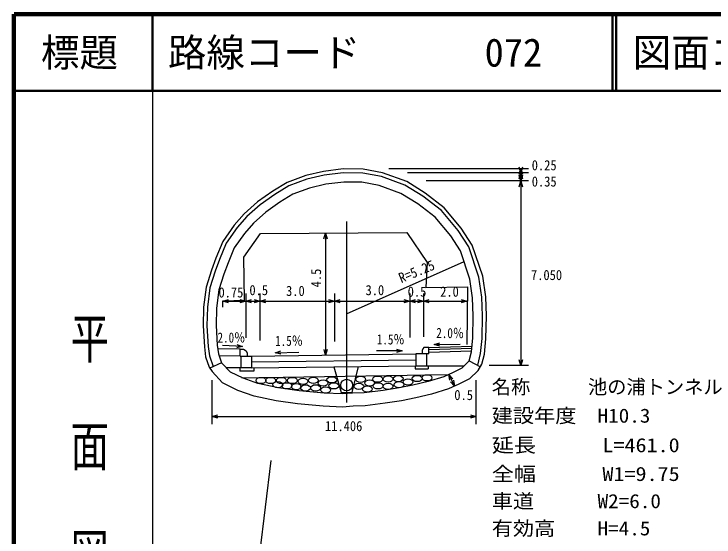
# Model space of a CAD drawing. Units: millimetres, scale not verified. Extents: x 40000 to 680000, y 20000 to 380000.
# Drawn here: x 40000 to 130944, y 312066 to 380000 of the extents above; entities that cross this region are included whole.
import ezdxf
from ezdxf.enums import TextEntityAlignment as Align

# ---------------------------------------------------------------- set-up
doc = ezdxf.new("R2010")
doc.units = ezdxf.units.MM
doc.header["$LTSCALE"] = 1000
for name, color, linetype, lineweight in [('M-BGD', 7, 'Continuous', 25), ('M-BMK-OTRS', 5, 'Continuous', 25), ('M-STR-HTXT', 7, 'Continuous', 13), ('M-TTL', 2, 'Continuous', 140), ('M-TTL-BAND', 7, 'Continuous', 25), ('M-TTL-LINE', 7, 'Continuous', 50)]:
    doc.layers.add(name, color=color, linetype=linetype, lineweight=lineweight)
doc.layers.add('M-TTL-TXT', color=7, linetype='Continuous')
doc.styles.add('@ＭＳ ゴシック', font='')
doc.styles.add('ＭＳ ゴシック', font='')
doc.styles.get('@ＭＳ ゴシック').set_extended_font_data('@MS Gothic')
doc.styles.get('ＭＳ ゴシック').set_extended_font_data('MS Gothic')

msp = doc.modelspace()

# ---------------------------------------------------------------- linework, layer by layer
at = {"layer": 'M-BGD'}
for p, q in [((80221, 359562), (77910, 359024)), ((82746, 359878), (80221, 359562)), ((82775, 359378), (80309, 359070)), ((85367, 359846), (82746, 359878)), ((85315, 359346), (82775, 359378)), ((87745, 358873), (85315, 359346)), ((87878, 359357), (85367, 359846)), ((91017, 358236), (87878, 359357)), ((88706, 359937), (106865, 359937)), ((106865, 359360), (91120, 359360)), ((105865, 359937), (105865, 359360)), ((105865, 359360), (105865, 358311)), ((77910, 359024), (75483, 358118)), ((78055, 358545), (75701, 357666)), ((80309, 359070), (78055, 358545)), ((90797, 357783), (87745, 358873)), ((75483, 358118), (73608, 356987)), ((75701, 357666), (73883, 356569)), ((80520, 357887), (78402, 357393)), ((82842, 358177), (80520, 357887)), ((85192, 358148), (82842, 358177)), ((87427, 357713), (85192, 358148)), ((90271, 356697), (87427, 357713)), ((93133, 356319), (90797, 357783)), ((93419, 356730), (91017, 358236)), ((106865, 358311), (93534, 358311)), ((105865, 358311), (105865, 334331)), ((73608, 356987), (71652, 355590)), ((73883, 356569), (71964, 355198)), ((76226, 356581), (74543, 355565)), ((78402, 357393), (76226, 356581)), ((92447, 355333), (90271, 356697)), ((95892, 354828), (93419, 356730)), ((95544, 354464), (93133, 356319)), ((71652, 355590), (69914, 354042)), ((71964, 355198), (70269, 353687)), ((74543, 355565), (72714, 354259)), ((94710, 353592), (92447, 355333)), ((98113, 352195), (95892, 354828)), ((69914, 354042), (68594, 352561)), ((72714, 354259), (71118, 352837)), ((97709, 351897), (95544, 354464)), ((70269, 353687), (68987, 352249)), ((83191, 353034), (83191, 329524)), ((96742, 351183), (94710, 353592)), ((68594, 352561), (67123, 350468)), ((68987, 352249), (67564, 350226)), ((71118, 352837), (69929, 351503)), ((99533, 349982), (98113, 352195)), ((69929, 351503), (68623, 349645)), ((80490, 351549), (80491, 335686)), ((97989, 349239), (96742, 351183)), ((99079, 349763), (97709, 351897)), ((67123, 350468), (66217, 348266)), ((67564, 350226), (66686, 348091)), ((68623, 349645), (67810, 347672)), ((99237, 345551), (97989, 349239)), ((100409, 345831), (99079, 349763)), ((100898, 345947), (99533, 349982)), ((66217, 348266), (65650, 346744)), ((66686, 348091), (66124, 346582)), ((67810, 347672), (67259, 346192)), ((83191, 341065), (98465, 347833)), ((65650, 346744), (64952, 344523)), ((66124, 346582), (65443, 344416)), ((67259, 346192), (66621, 344161)), ((100782, 343221), (100409, 345831)), ((101281, 343266), (100898, 345947)), ((99585, 343114), (99237, 345551)), ((64952, 344523), (64633, 341936)), ((65443, 344416), (65132, 341899)), ((66621, 344161), (66330, 341810)), ((70104, 343682), (70104, 337954)), ((71953, 343682), (71953, 337579)), ((81626, 343682), (81626, 337466)), ((91406, 343682), (91406, 337991)), ((93184, 343682), (93184, 338066)), ((99672, 340792), (99585, 343114)), ((100873, 340803), (100782, 343221)), ((101373, 340807), (101281, 343266)), ((67116, 342682), (70104, 342682)), ((70104, 342682), (71953, 342682)), ((71953, 342682), (81626, 342682)), ((81626, 342682), (91406, 342682)), ((91406, 342682), (93184, 342682)), ((93184, 342682), (98839, 342682)), ((64633, 341936), (64571, 339498)), ((65132, 341899), (65071, 339506)), ((66330, 341810), (66272, 339525)), ((99614, 337920), (99672, 340792)), ((100813, 337850), (100873, 340803)), ((101313, 337820), (101373, 340807)), ((64571, 339498), (64732, 336749)), ((65071, 339506), (65228, 336815)), ((66272, 339525), (66417, 336971)), ((99440, 336120), (99614, 337920)), ((100626, 335919), (100813, 337850)), ((101121, 335836), (101313, 337820)), ((64732, 336749), (64900, 335473)), ((65228, 336815), (65389, 335589)), ((66417, 336971), (66563, 335868)), ((69367, 336452), (66588, 336499)), ((69693, 336829), (67106, 336941)), ((93094, 336500), (93024, 336299)), ((93250, 336667), (93094, 336500)), ((93903, 336667), (93250, 336667)), ((93903, 336667), (99512, 336862)), ((93903, 335842), (93903, 336666)), ((93903, 336416), (99488, 336611)), ((94588, 337054), (97962, 337129)), ((65389, 335589), (65878, 334192)), ((66563, 335868), (66969, 334708)), ((69367, 335558), (66655, 335605)), ((69367, 335558), (69367, 336452)), ((69367, 336452), (69816, 336452)), ((69816, 336452), (70158, 336262)), ((70158, 336262), (70302, 335953)), ((70302, 335953), (70311, 335558)), ((70870, 335558), (92222, 335842)), ((73930, 336004), (77004, 336079)), ((90426, 336266), (87089, 336266)), ((93903, 335842), (92222, 335842)), ((92222, 335842), (92222, 334302)), ((93024, 336299), (93021, 335842)), ((93616, 334302), (93616, 335842)), ((93903, 336066), (99454, 336259)), ((99150, 334931), (99440, 336120)), ((100249, 334371), (100626, 335919)), ((100802, 334528), (101121, 335836)), ((64900, 335473), (65364, 334146)), ((66969, 334708), (65457, 333993)), ((68130, 333467), (66969, 334708)), ((69367, 335558), (70870, 335558)), ((69498, 334019), (69498, 335558)), ((70870, 335558), (70870, 334019)), ((92222, 335043), (70870, 334760)), ((99150, 334931), (98193, 334018)), ((99150, 334931), (100606, 334189)), ((65364, 334146), (65727, 333546)), ((69498, 334019), (67613, 334019)), ((69320, 334019), (69320, 333619)), ((70870, 334019), (69498, 334019)), ((70870, 334019), (92222, 334302)), ((71148, 334023), (71148, 333623)), ((81535, 334161), (82494, 330839)), ((83916, 330839), (84753, 334203)), ((92105, 334301), (92105, 333902)), ((92105, 333902), (93796, 333902)), ((92222, 334302), (93616, 334302)), ((93616, 334302), (98491, 334302)), ((93796, 334302), (93796, 333902)), ((98193, 334018), (97061, 333438)), ((100323, 333700), (100802, 334528)), ((106865, 334331), (101719, 334331)), ((67105, 332073), (65727, 333546)), ((69755, 332683), (68130, 333467)), ((71148, 333619), (69320, 333619)), ((69602, 332757), (96448, 333160)), ((95842, 332886), (93811, 332277)), ((97061, 333438), (95842, 332886)), ((96509, 333188), (97229, 331648)), ((100323, 333700), (99187, 332618)), ((65723, 332442), (65723, 326719)), ((69093, 331115), (67105, 332073)), ((71670, 331987), (69755, 332683)), ((74368, 331435), (71670, 331987)), ((93811, 332277), (91838, 331784)), ((99187, 332618), (97799, 331906)), ((100040, 326719), (100040, 332442)), ((71207, 330346), (69093, 331115)), ((77038, 331058), (74368, 331435)), ((80288, 330768), (77038, 331058)), ((87978, 331116), (85483, 330797)), ((90038, 331435), (87978, 331116)), ((91838, 331784), (90038, 331435)), ((96439, 331291), (94261, 330637)), ((97799, 331906), (96439, 331291)), ((74079, 329759), (71207, 330346)), ((82668, 330652), (80288, 330768)), ((82494, 330839), (83916, 330839)), ((83974, 330739), (82668, 330652)), ((85483, 330797), (83974, 330739)), ((94261, 330637), (92205, 330123)), ((76844, 329369), (74079, 329759)), ((80171, 329072), (76844, 329369)), ((88216, 329433), (85623, 329101)), ((90330, 329760), (88216, 329433)), ((92205, 330123), (90330, 329760)), ((82683, 328949), (80171, 329072)), ((84063, 329041), (82683, 328949)), ((85623, 329101), (84063, 329041)), ((65723, 327719), (100040, 327719))]:
    msp.add_line(p, q, dxfattribs=at)
for points in [[(105649, 359187), (105865, 359937), (106079, 359187)], [(105649, 358610), (105865, 359360), (106079, 358610)], [(106080, 360110), (105865, 359360), (105651, 360110)], [(106080, 359061), (105865, 358311), (105651, 359061)], [(105649, 357561), (105865, 358311), (106079, 357561)], [(67116, 341900), (67116, 342753), (69926, 342825), (69855, 348408), (72024, 351502), (91050, 351609), (93682, 347732), (93504, 344460), (98910, 344567), (98839, 337063)], [(80274, 350799), (80490, 351549), (80704, 350799)], [(67866, 342467), (67116, 342682), (67866, 342896)], [(69354, 342898), (70104, 342682), (69354, 342469)], [(70854, 342467), (70104, 342682), (70854, 342896)], [(71203, 342898), (71953, 342682), (71203, 342469)], [(72703, 342467), (71953, 342682), (72703, 342896)], [(80876, 342898), (81626, 342682), (80876, 342469)], [(82376, 342467), (81626, 342682), (82376, 342896)], [(90656, 342898), (91406, 342682), (90656, 342469)], [(92156, 342467), (91406, 342682), (92156, 342896)], [(92434, 342898), (93184, 342682), (92434, 342469)], [(93934, 342467), (93184, 342682), (93934, 342896)], [(98089, 342898), (98839, 342682), (98089, 342469)], [(68953, 337077), (69693, 336829), (68934, 336648)], [(95342, 336855), (94588, 337054), (95333, 337284)], [(74685, 335807), (73930, 336004), (74674, 336236)], [(80706, 336436), (80491, 335686), (80277, 336436)], [(89676, 336482), (90426, 336266), (89676, 336053)], [(106080, 335081), (105865, 334331), (105651, 335081)], [(96631, 332417), (96509, 333188), (97020, 332599)], [(97106, 332418), (97229, 331648), (96717, 332237)], [(66473, 327503), (65723, 327719), (66473, 327933)], [(99290, 327935), (100040, 327719), (99290, 327505)]]:
    msp.add_lwpolyline(points, dxfattribs=at)
msp.add_circle((83219, 331797), 760, dxfattribs=at)
for centre in [(81293, 332481), (85050, 332531), (87242, 332568), (88606, 332597), (89911, 332626), (92378, 332655), (93655, 332742), (72094, 332393), (73342, 332393), (74270, 331842), (74735, 332393), (75460, 331697), (76157, 332393), (76679, 331581), (77550, 332277), (78884, 332422), (80161, 332074), (81554, 331697), (84804, 331639), (86197, 332074), (87300, 331697), (88606, 331639), (90027, 331842), (91188, 332190), (77869, 331436), (79175, 331436), (80480, 331175), (85907, 331291)]:
    msp.add_ellipse(centre, major_axis=(638, 0), ratio=0.636435, dxfattribs=at)
at = {"layer": 'M-BMK-OTRS'}
msp.add_line((73355, 322002), (69259, 288157), dxfattribs=at)
at = {"layer": 'M-TTL'}
for p, q in [((40000, 380000), (40000, 20000)), ((680000, 380000), (40000, 380000))]:
    msp.add_line(p, q, dxfattribs=at)
at = {"layer": 'M-TTL-BAND'}
msp.add_line((58000, 370000), (58000, 20000), dxfattribs=at)
at = {"layer": 'M-TTL-LINE'}
for p, q in [((58000, 380000), (58000, 370000)), ((117750, 380000), (117750, 370000)), ((118250, 380000), (118250, 370000)), ((40000, 370000), (680000, 370000))]:
    msp.add_line(p, q, dxfattribs=at)

# ---------------------------------------------------------------- texts
at = {"layer": 'M-BGD', "style": 'ＭＳ ゴシック'}
for s, width, p in [('0.25', 0.9, (107265, 359305)), ('0.35', 0.9, (107265, 357192)), ('7.050', 0.9, (107165, 345044)), ('0.5', 0.9, (70585, 343082)), ('3.0', 0.9, (75346, 342982)), ('3.0', 0.9, (85672, 343082)), ('0.75', 0.9, (66566, 342782)), ('0.5', 0.9, (91151, 342882)), ('2.0', 0.9, (95368, 342882)), ('2.0％', 0.8, (66444, 336916)), ('1.5％', 0.8, (87139, 336678)), ('1.5％', 0.8, (73930, 336491)), ('0.5', 0.9, (97206, 329459)), ('11.406', 0.9, (80405, 325419))]:
    msp.add_text(s, height=1320, dxfattribs=dict(at, width=width)).set_placement(p, align=Align.BOTTOM_LEFT)
for s, rotation, width, p in [('R=5.25', 22.4, 0.9, (90464, 344664)), ('4.5', 90, 0.9, (80290, 344495)), ('2.0％', 359.2, 0.8, (94850, 337528))]:
    msp.add_text(s, height=1320, rotation=rotation, dxfattribs=dict(at, width=width)).set_placement(p, align=Align.BOTTOM_LEFT)
at = {"layer": 'M-STR-HTXT', "style": 'ＭＳ ゴシック'}
msp.add_text('名称\u3000\u3000\u3000池の浦トンネル', height=1833, dxfattribs=at).set_placement((102068, 330099), align=Align.BOTTOM_LEFT)
for s, width, p in [('建設年度\u3000H10.3', 1.1, (102068, 326364)), ('延長\u3000\u3000\u3000L=461.0', 1.15, (102068, 322528)), ('全幅\u3000\u3000\u3000W1=9.75', 1.15, (102068, 318793)), ('車道\u3000\u3000\u3000W2=6.0', 1.1, (102068, 315260)), ('有効高\u3000\u3000H=4.5', 1.1, (102068, 311727))]:
    msp.add_text(s, height=1833, dxfattribs=dict(at, width=width)).set_placement(p, align=Align.BOTTOM_LEFT)
at = {"layer": 'M-TTL-BAND', "style": '@ＭＳ ゴシック', "width": 1.4}
msp.add_text('平  面  図', height=3666, rotation=270, dxfattribs=at).set_placement((49777, 306475), align=Align.MIDDLE_RIGHT)
at = {"layer": 'M-TTL-TXT', "style": 'ＭＳ ゴシック'}
msp.add_text('標題', height=3666, dxfattribs=at).set_placement((48500, 375000), align=Align.MIDDLE_CENTER)
for s, p in [('路線コード', (60000, 375000)), ('072', (101142, 375000)), ('072', (101142, 375000)), ('072', (101142, 375000)), ('図面コード', (120380, 375000))]:
    msp.add_text(s, height=3666, dxfattribs=at).set_placement(p, align=Align.MIDDLE_LEFT)

doc.saveas('drawing.dxf')
